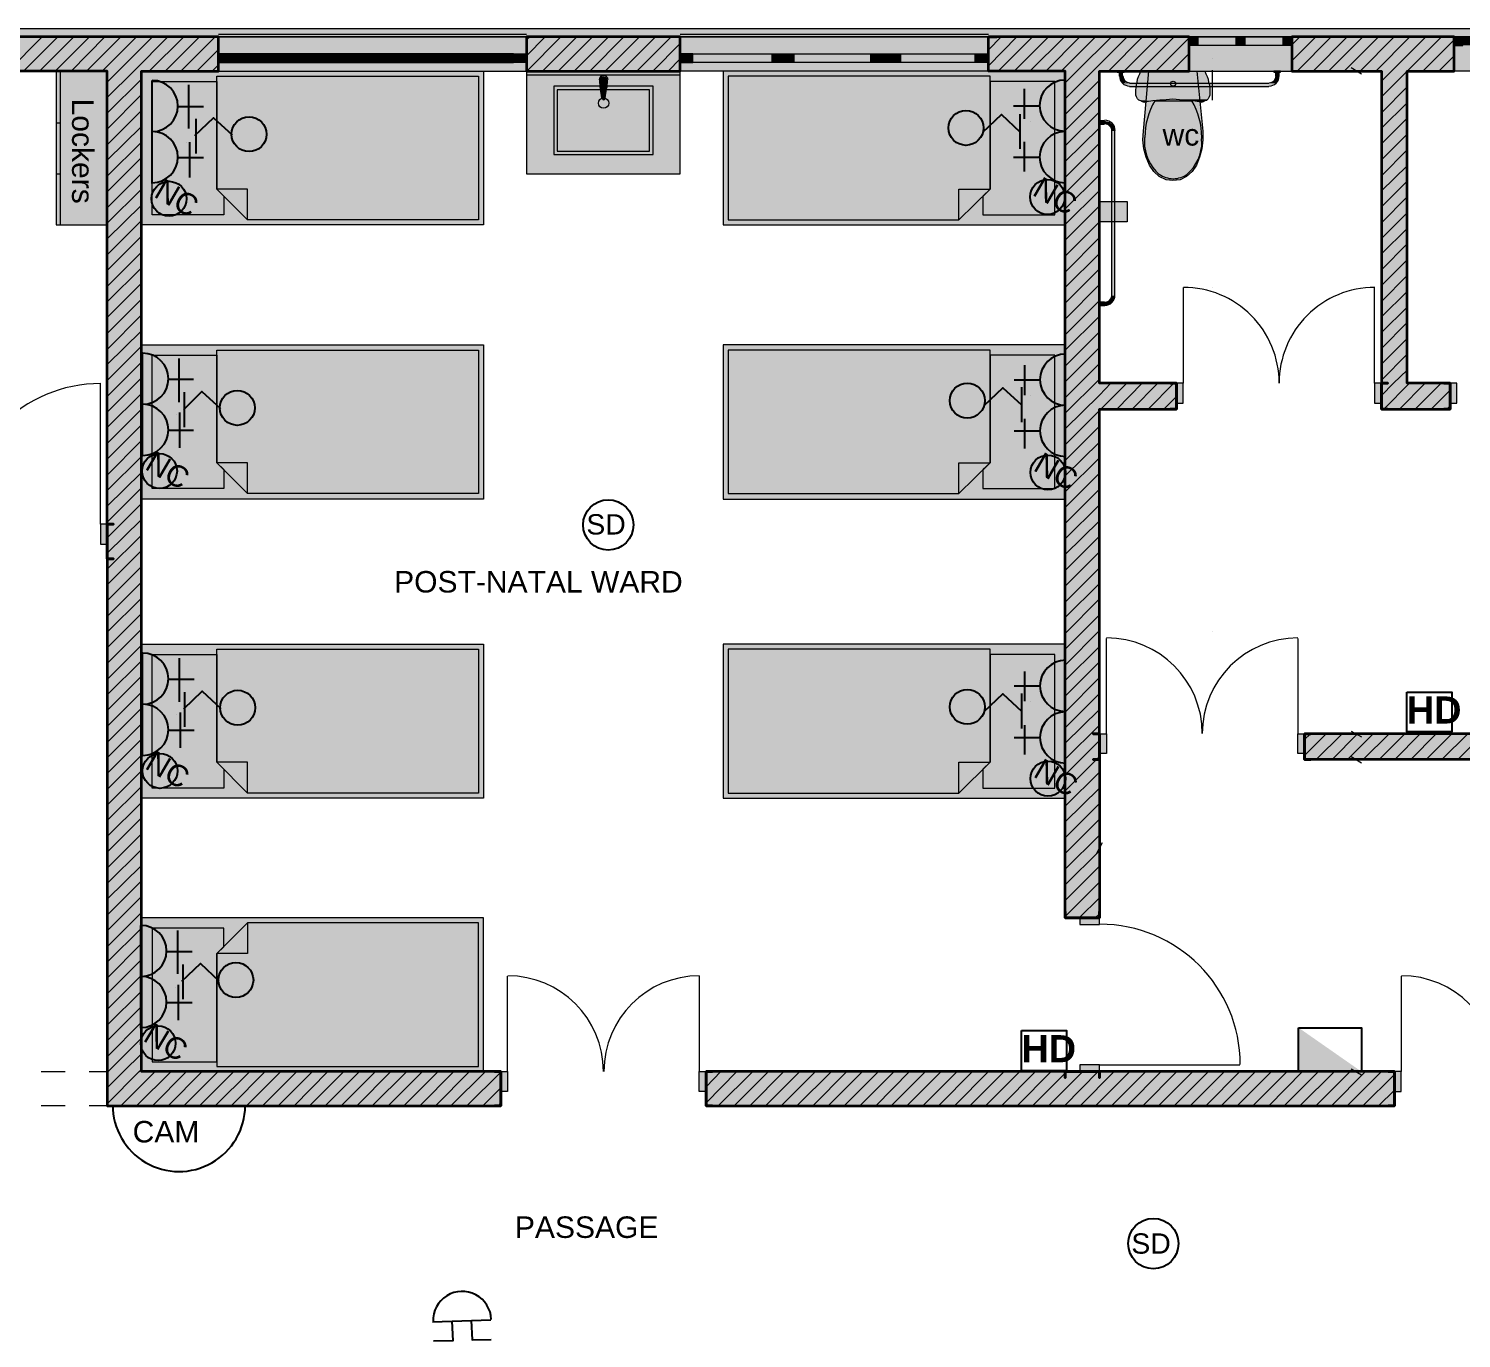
# Model space of a CAD drawing. Header units: inches. Extents: x 1845 to 54835, y 15201 to 50607.
# Drawn here: x 21049 to 37811, y 34294 to 49617 of the extents above; entities that cross this region are included whole.
import ezdxf

# ---------------------------------------------------------------- set-up
doc = ezdxf.new("R2010")
doc.units = ezdxf.units.IN
doc.header["$MEASUREMENT"] = 0
doc.layers.add('PDF_Geometry', color=7, linetype='Continuous', true_color=0xfd8379)
doc.layers.add('PDF_Solid Fills', color=7, linetype='Continuous', true_color=0xffffff)
doc.layers.add('PDF_Text', color=7, linetype='Continuous')
doc.styles.add('PDF Arial-BoldMT', font='arial.ttf')
doc.styles.add('PDF ArialMT', font='arial.ttf')
doc.styles.add('PDF ArialNarrow Bold', font='arialbd.ttf')

msp = doc.modelspace()

# ---------------------------------------------------------------- linework, layer by layer
at = {"layer": 'PDF_Geometry', "color": 251, "lineweight": 18, "true_color": 0x696969}
msp.add_lwpolyline([(3263, 49617), (3163, 49617), (3163, 36912), (3263, 36912), (3263, 49522), (48681, 49522), (48681, 49617)], close=True, dxfattribs=at)
at = {"layer": 'PDF_Geometry', "color": 123, "lineweight": 18, "true_color": 0x70cdbd}
msp.add_lwpolyline([(3263, 49522), (3263, 21805), (15058, 21805), (15058, 15804), (23863, 15804), (23863, 21805), (53787, 21805), (53787, 49522)], close=True, dxfattribs=at)
at = {"layer": 'PDF_Geometry', "color": 7, "lineweight": 35}
for points in [[(22043, 43818), (21969, 43818), (22043, 43818), (21969, 43818), (21969, 49120), (20318, 49120), (20318, 49220), (20318, 49321), (20318, 49522), (20418, 49522)], [(23271, 49522), (20318, 49522)], [(26572, 37415), (26498, 37415), (26572, 37415), (26572, 37182), (26572, 37415), (22371, 37415), (22371, 49120), (23271, 49120), (23271, 49220), (23271, 49321), (23271, 49522), (23170, 49522)], [(26975, 49522), (26874, 49522), (26874, 49321), (26874, 49220), (26874, 49120), (28673, 49120), (28673, 49220), (28673, 49321), (28673, 49522), (28573, 49522)], [(28673, 49522), (26874, 49522)], [(34478, 45469), (34404, 45469), (34478, 45469), (34478, 45236), (34478, 45469), (33578, 45469), (33578, 49120), (34626, 49120), (34626, 49421), (34626, 49522), (32277, 49522)], [(33504, 41066), (33578, 41066), (33504, 41066), (33578, 41066), (33578, 39214), (33346, 39214), (33176, 39214), (33176, 49120), (32277, 49120), (32277, 49220), (32277, 49321), (32277, 49522), (32377, 49522)], [(37679, 45469), (37605, 45469), (37679, 45469), (37679, 45236), (37679, 45469), (37177, 45469), (37177, 49120), (37727, 49120), (37727, 49421), (37727, 49522), (35827, 49522), (35827, 49421), (35827, 49120), (36875, 49120), (36875, 45469), (36949, 45469), (36875, 45469), (36949, 45469)], [(34404, 45469), (34478, 45469), (34478, 45236), (34478, 45167), (34478, 45236), (34478, 45167)], [(36875, 45167), (36875, 45236), (36875, 45167), (37679, 45167), (37679, 45236), (37679, 45469), (37605, 45469)], [(36875, 45469), (36875, 45236), (36875, 45469), (36875, 45236), (36875, 45167), (36949, 45167), (36875, 45167), (36949, 45167)], [(33504, 41368), (33578, 41368), (33504, 41368), (33578, 41368), (33578, 45167), (34478, 45167), (34404, 45167), (34478, 45167), (34404, 45167)], [(44754, 45167), (44680, 45167), (44754, 45167), (44680, 45167), (44680, 41368), (35976, 41368), (35976, 41135), (35976, 41368), (36050, 41368), (35976, 41368)], [(37679, 45167), (37605, 45167)], [(21969, 43818), (21969, 43585), (21969, 43818), (21969, 43585), (21969, 43415), (21969, 43585), (21969, 43415)], [(22043, 43415), (21969, 43415), (22043, 43415), (21969, 43415), (21969, 37415), (21969, 37013), (26572, 37013)], [(33578, 41368), (33578, 41135), (33578, 41368), (33578, 41135), (33578, 41066), (33578, 41135), (33578, 41066)], [(39431, 37415), (39500, 37415), (39431, 37415), (39431, 37182), (39431, 37415), (39479, 37415), (39479, 41066), (35976, 41066), (35976, 41135), (35976, 41368), (36050, 41368)], [(35976, 41066), (36050, 41066)], [(33578, 39214), (33578, 39288), (33578, 39214), (33346, 39214), (33176, 39214), (33176, 39288), (33176, 39214), (33176, 39288)], [(33176, 39214), (33346, 39214), (33578, 39214), (33578, 39288)], [(26498, 37415), (26572, 37415), (26572, 37182), (26572, 37013), (26572, 37182), (26572, 37013), (26498, 37013), (26572, 37013), (26498, 37013)], [(28975, 37415), (29049, 37415), (28975, 37415), (28975, 37182), (28975, 37013), (29049, 37013), (28975, 37013), (29049, 37013)], [(33176, 37415), (28975, 37415), (28975, 37182), (28975, 37013), (28975, 37182), (28975, 37415), (29049, 37415)], [(28975, 37013), (37029, 37013), (37029, 37182), (37029, 37415), (33578, 37415)], [(33578, 37341), (33578, 37415), (33578, 37341), (33578, 37415), (33346, 37415), (33176, 37415), (33346, 37415), (33578, 37415), (33346, 37415), (33176, 37415), (33176, 37341), (33176, 37415), (33176, 37341)], [(37029, 37415), (36954, 37415), (37029, 37415), (37029, 37182), (37029, 37013), (36954, 37013), (37029, 37013), (36954, 37013)], [(37029, 37013), (37029, 37182), (37029, 37415), (36954, 37415)]]:
    msp.add_lwpolyline(points, dxfattribs=at)
at = {"layer": 'PDF_Geometry', "lineweight": 9}
for points in [[(20810, 49120), (21207, 49522)], [(20990, 49120), (21392, 49522)], [(21175, 49120), (21577, 49522)], [(21360, 49120), (21762, 49522)], [(21545, 49120), (21942, 49522)], [(21725, 49120), (22128, 49522)], [(21911, 49120), (22313, 49522)], [(21969, 48813), (22281, 49120), (22678, 49522)], [(21969, 48993), (22096, 49120), (22498, 49522)], [(22461, 49120), (22863, 49522)], [(22646, 49120), (23048, 49522)], [(22831, 49120), (23233, 49522)], [(26874, 49300), (27091, 49522)], [(26874, 49485), (26911, 49522)], [(26879, 49120), (27276, 49522)], [(27059, 49120), (27461, 49522)], [(27244, 49120), (27647, 49522)], [(27430, 49120), (27832, 49522)], [(27615, 49120), (28012, 49522)], [(27795, 49120), (28197, 49522)], [(27980, 49120), (28382, 49522)], [(28165, 49120), (28567, 49522)], [(32277, 49183), (32610, 49522)], [(32277, 49368), (32425, 49522)], [(32393, 49120), (32795, 49522)], [(32578, 49120), (32981, 49522)], [(32764, 49120), (33166, 49522)], [(32949, 49120), (33346, 49522)], [(33129, 49120), (33531, 49522)], [(33176, 48797), (33499, 49120), (33901, 49522)], [(33176, 48982), (33314, 49120), (33716, 49522)], [(33684, 49120), (34081, 49522)], [(33864, 49120), (34266, 49522)], [(34049, 49120), (34452, 49522)], [(34235, 49120), (34626, 49511)], [(35827, 49241), (36108, 49522)], [(35827, 49427), (35923, 49522)], [(35891, 49120), (36288, 49522)], [(36076, 49120), (36473, 49522)], [(36256, 49120), (36658, 49522)], [(36441, 49120), (36843, 49522)], [(36626, 49120), (37023, 49522)], [(36812, 49120), (37208, 49522)], [(36875, 48818), (37177, 49120), (37579, 49522)], [(36875, 49003), (36992, 49120), (37394, 49522)], [(37362, 49120), (37727, 49485)], [(23017, 49120), (23271, 49374)], [(28350, 49120), (28673, 49443)], [(34420, 49120), (34626, 49326)], [(37547, 49120), (37727, 49300)], [(23196, 49120), (23271, 49194)], [(28530, 49120), (28673, 49263)], [(34600, 49120), (34626, 49141)], [(21969, 48628), (22371, 49025)], [(33176, 48612), (33578, 49014)], [(21969, 48442), (22371, 48845)], [(33176, 48427), (33578, 48829)], [(36875, 48633), (37177, 48935)], [(21969, 48257), (22371, 48659)], [(33176, 48247), (33578, 48644)], [(36875, 48453), (37177, 48749)], [(21969, 48077), (22371, 48474)], [(33176, 48061), (33578, 48458)], [(36875, 48268), (37177, 48569)], [(21969, 47892), (22371, 48289)], [(33176, 47876), (33578, 48278)], [(36875, 48083), (37177, 48384)], [(21969, 47707), (22371, 48109)], [(36875, 47897), (37177, 48199)], [(33176, 47691), (33578, 48093)], [(36875, 47718), (37177, 48014)], [(21969, 47522), (22371, 47924)], [(33176, 47511), (33578, 47908)], [(36875, 47532), (37177, 47834)], [(21969, 47342), (22371, 47739)], [(33176, 47326), (33578, 47723)], [(36875, 47347), (37177, 47649)], [(21969, 47157), (22371, 47553)], [(33176, 47141), (33578, 47543)], [(36875, 47162), (37177, 47464)], [(21969, 46971), (22371, 47374)], [(33176, 46956), (33578, 47358)], [(36875, 46982), (37177, 47278)], [(21969, 46786), (22371, 47188)], [(33176, 46770), (33578, 47172)], [(21969, 46601), (22371, 47003)], [(33176, 46590), (33578, 46987)], [(36875, 46797), (37177, 47098)], [(21969, 46421), (22371, 46818)], [(33176, 46405), (33578, 46807)], [(36875, 46612), (37177, 46913)], [(21969, 46236), (22371, 46638)], [(33176, 46220), (33578, 46622)], [(36875, 46426), (37177, 46728)], [(21969, 46051), (22371, 46453)], [(33176, 46035), (33578, 46437)], [(36875, 46246), (37177, 46543)], [(21969, 45865), (22371, 46268)], [(36875, 46061), (37177, 46358)], [(33176, 45855), (33578, 46252)], [(36875, 45876), (37177, 46178)], [(21969, 45686), (22371, 46082)], [(33176, 45670), (33578, 46072)], [(36875, 45691), (37177, 45992)], [(21969, 45500), (22371, 45903)], [(33176, 45484), (33578, 45887)], [(36875, 45506), (37177, 45807)], [(21969, 45315), (22371, 45717)], [(33176, 45299), (33578, 45701)], [(36875, 45326), (37018, 45469), (37177, 45622)], [(21969, 45130), (22371, 45532)], [(33176, 45119), (33578, 45516)], [(33176, 44934), (33578, 45331), (33711, 45469)], [(33594, 45167), (33896, 45469)], [(33780, 45167), (34076, 45469)], [(33959, 45167), (34261, 45469)], [(34145, 45167), (34446, 45469)], [(36902, 45167), (37203, 45469)], [(37087, 45167), (37388, 45469)], [(37272, 45167), (37574, 45469)], [(21969, 44950), (22371, 45347)], [(34330, 45167), (34478, 45315)], [(37457, 45167), (37679, 45389)], [(21969, 44765), (22371, 45167)], [(33176, 44749), (33578, 45151)], [(37642, 45167), (37679, 45204)], [(21969, 44580), (22371, 44982)], [(33176, 44564), (33578, 44966)], [(21969, 44394), (22371, 44797)], [(33176, 44384), (33578, 44781)], [(21969, 44215), (22371, 44611)], [(33176, 44199), (33578, 44595)], [(21969, 44029), (22371, 44426)], [(33176, 44013), (33578, 44416)], [(21969, 43844), (22371, 44246)], [(33176, 43828), (33578, 44230)], [(21969, 43659), (22371, 44061)], [(33176, 43648), (33578, 44045)], [(21969, 43479), (22371, 43876)], [(33176, 43463), (33578, 43860)], [(21969, 43294), (22371, 43691)], [(33176, 43278), (33578, 43680)], [(21969, 43109), (22371, 43511)], [(33176, 43093), (33578, 43495)], [(21969, 42923), (22371, 43326)], [(33176, 42907), (33578, 43310)], [(21969, 42738), (22371, 43140)], [(33176, 42728), (33578, 43124)], [(21969, 42558), (22371, 42955)], [(33176, 42542), (33578, 42945)], [(21969, 42373), (22371, 42775)], [(33176, 42357), (33578, 42759)], [(21969, 42188), (22371, 42590)], [(33176, 42172), (33578, 42574)], [(21969, 42003), (22371, 42405)], [(33176, 41992), (33578, 42389)], [(21969, 41823), (22371, 42220)], [(33176, 41807), (33578, 42209)], [(21969, 41638), (22371, 42040)], [(33176, 41622), (33578, 42024)], [(21969, 41452), (22371, 41854)], [(33176, 41436), (33578, 41839)], [(21969, 41267), (22371, 41669)], [(33176, 41257), (33578, 41653)], [(21969, 41087), (22371, 41484)], [(33176, 41071), (33578, 41468)], [(21969, 40902), (22371, 41304)], [(33176, 40886), (33578, 41288)], [(35976, 41114), (36230, 41368)], [(35976, 41299), (36044, 41368)], [(36113, 41066), (36415, 41368)], [(36298, 41066), (36595, 41368)], [(36478, 41066), (36780, 41368)], [(36663, 41066), (36965, 41368)], [(36849, 41066), (37150, 41368)], [(37034, 41066), (37330, 41368)], [(37219, 41066), (37515, 41368)], [(37399, 41066), (37701, 41368)], [(37584, 41066), (37886, 41368)], [(37769, 41066), (38071, 41368)], [(21969, 40717), (22371, 41119)], [(33176, 40701), (33578, 41103)], [(21969, 40532), (22371, 40934)], [(33176, 40521), (33578, 40918)], [(21969, 40352), (22371, 40749)], [(33176, 40336), (33578, 40733)], [(21969, 40166), (22371, 40563)], [(33176, 40151), (33578, 40553)], [(21969, 39981), (22371, 40383)], [(33176, 39965), (33578, 40368)], [(21969, 39796), (22371, 40198)], [(33176, 39785), (33578, 40182)], [(21969, 39616), (22371, 40013)], [(33176, 39600), (33578, 39997)], [(21969, 39431), (22371, 39828)], [(33176, 39415), (33578, 39817)], [(21969, 39246), (22371, 39648)], [(33176, 39230), (33578, 39632)], [(21969, 39061), (22371, 39463)], [(33340, 39214), (33578, 39447)], [(21969, 38875), (22371, 39277)], [(33526, 39214), (33578, 39262)], [(21969, 38695), (22371, 39092)], [(21969, 38510), (22371, 38912)], [(21969, 38325), (22371, 38727)], [(21969, 38140), (22371, 38542)], [(21969, 37960), (22371, 38357)], [(21969, 37775), (22371, 38177)], [(21969, 37589), (22371, 37992)], [(21969, 37404), (21979, 37415), (22371, 37806)], [(21969, 37224), (22159, 37415), (22371, 37621)], [(21969, 37039), (22344, 37415), (22371, 37441)], [(22128, 37013), (22530, 37415)], [(22313, 37013), (22715, 37415)], [(22498, 37013), (22895, 37415)], [(22683, 37013), (23080, 37415)], [(22863, 37013), (23265, 37415)], [(23048, 37013), (23450, 37415)], [(23233, 37013), (23636, 37415)], [(23419, 37013), (23816, 37415)], [(23599, 37013), (24001, 37415)], [(23784, 37013), (24186, 37415)], [(23969, 37013), (24371, 37415)], [(24154, 37013), (24551, 37415)], [(24334, 37013), (24736, 37415)], [(24519, 37013), (24921, 37415)], [(24705, 37013), (25107, 37415)], [(24890, 37013), (25287, 37415)], [(25070, 37013), (25472, 37415)], [(25255, 37013), (25657, 37415)], [(25440, 37013), (25842, 37415)], [(25625, 37013), (26022, 37415)], [(25810, 37013), (26207, 37415)], [(25990, 37013), (26393, 37415)], [(26176, 37013), (26572, 37410)], [(28975, 37050), (29335, 37415)], [(28975, 37235), (29149, 37415)], [(29118, 37013), (29520, 37415)], [(29303, 37013), (29705, 37415)], [(29488, 37013), (29885, 37415)], [(29668, 37013), (30070, 37415)], [(29853, 37013), (30255, 37415)], [(30038, 37013), (30441, 37415)], [(30224, 37013), (30620, 37415)], [(30404, 37013), (30806, 37415)], [(30589, 37013), (30991, 37415)], [(30774, 37013), (31176, 37415)], [(30959, 37013), (31356, 37415)], [(31139, 37013), (31541, 37415)], [(31324, 37013), (31726, 37415)], [(31509, 37013), (31912, 37415)], [(31695, 37013), (32092, 37415)], [(31880, 37013), (32277, 37415)], [(32060, 37013), (32462, 37415)], [(32245, 37013), (32647, 37415)], [(32430, 37013), (32827, 37415)], [(32615, 37013), (33012, 37415)], [(32795, 37013), (33197, 37415)], [(32981, 37013), (33383, 37415)], [(33166, 37013), (33563, 37415)], [(33351, 37013), (33748, 37415)], [(33531, 37013), (33933, 37415)], [(33716, 37013), (34118, 37415)], [(33901, 37013), (34298, 37415)], [(34086, 37013), (34483, 37415)], [(34266, 37013), (34669, 37415)], [(34452, 37013), (34854, 37415)], [(34637, 37013), (35039, 37415)], [(34822, 37013), (35219, 37415)], [(35002, 37013), (35404, 37415)], [(35187, 37013), (35589, 37415)], [(35372, 37013), (35774, 37415)], [(35558, 37013), (35954, 37415)], [(35737, 37013), (36140, 37415)], [(35923, 37013), (36325, 37415)], [(36108, 37013), (36510, 37415)], [(36293, 37013), (36690, 37415)], [(36473, 37013), (36875, 37415)], [(36658, 37013), (37029, 37383)], [(26361, 37013), (26572, 37224)], [(26546, 37013), (26572, 37044)], [(36843, 37013), (37029, 37198)], [(37029, 37013), (37029, 37013)]]:
    msp.add_lwpolyline(points, dxfattribs=at)
at = {"layer": 'PDF_Geometry', "color": 7, "lineweight": 13}
for points in [[(23271, 49522), (23170, 49522)], [(26874, 49522), (26975, 49522)], [(28673, 49522), (28573, 49522)], [(32277, 49522), (32377, 49522)], [(34727, 49522), (35177, 49522)], [(35277, 49522), (35727, 49522)], [(24297, 49321), (23424, 49321)], [(25546, 49321), (24646, 49321)], [(26721, 49321), (25800, 49321)], [(28821, 49321), (29747, 49321)], [(30001, 49321), (30901, 49321)], [(31250, 49321), (32123, 49321)], [(35177, 49421), (34727, 49421)], [(35727, 49421), (35277, 49421)], [(23424, 49220), (24297, 49220)], [(24646, 49220), (25546, 49220)], [(25800, 49220), (26721, 49220)], [(29747, 49220), (28821, 49220)], [(30901, 49220), (30001, 49220)], [(32123, 49220), (31250, 49220)], [(34896, 49273), (34896, 49273)], [(34896, 49130), (34896, 48781)], [(36674, 49120), (36489, 49120)], [(36642, 49083), (36521, 49157)], [(34896, 46590), (34896, 46590)], [(34896, 42569), (34896, 42569)], [(34896, 41897), (34896, 41897)], [(36674, 41368), (36489, 41368)], [(36521, 41399), (36642, 41331)], [(36674, 41066), (36489, 41066)], [(36521, 41103), (36642, 41029)], [(33610, 40092), (33541, 39965)], [(33578, 39934), (33578, 40124)], [(21969, 39256), (21969, 39442)], [(21196, 37415), (21477, 37415)], [(21757, 37415), (21969, 37415), (21969, 37013), (21757, 37013)], [(36674, 37415), (36489, 37415)], [(36521, 37447), (36642, 37378)], [(34896, 37203), (34896, 37203)], [(21477, 37013), (21196, 37013)]]:
    msp.add_lwpolyline(points, dxfattribs=at)
at = {"layer": 'PDF_Geometry', "color": 251, "lineweight": 18, "true_color": 0x696969}
for points in [[(26874, 49548), (23271, 49548)], [(23271, 49522), (26874, 49522)], [(32277, 49548), (28673, 49548)], [(28673, 49522), (32277, 49522)]]:
    msp.add_lwpolyline(points, dxfattribs=at)
at = {"layer": 'PDF_Geometry', "color": 7, "lineweight": 13}
for points in [[(23271, 49120), (26874, 49120), (26874, 49220), (26874, 49321), (26874, 49220), (26721, 49220), (26721, 49321), (26874, 49321), (26874, 49522), (23271, 49522), (23271, 49321), (23271, 49220)], [(32277, 49120), (28673, 49120), (28673, 49220), (28673, 49321), (28673, 49220), (28821, 49220), (28821, 49321), (28673, 49321), (28673, 49522), (32277, 49522), (32277, 49321), (32277, 49220)], [(34626, 49120), (35827, 49120), (35827, 49421), (35827, 49522), (35827, 49421), (35727, 49421), (35727, 49522), (35827, 49522), (34626, 49522), (34727, 49522), (34727, 49421), (34626, 49421), (34626, 49522), (34626, 49421)], [(35224, 49421), (35177, 49421), (35177, 49522), (35224, 49522), (35277, 49522), (35277, 49421)], [(38928, 49120), (37727, 49120), (37727, 49421), (37727, 49522), (37727, 49421), (37828, 49421), (37828, 49522), (37727, 49522), (38928, 49522), (38828, 49522), (38828, 49421), (38928, 49421), (38928, 49522), (38928, 49421)], [(23271, 49220), (23424, 49220), (23424, 49321), (23271, 49321)], [(24472, 49220), (24646, 49220), (24646, 49321), (24472, 49321), (24297, 49321), (24297, 49220)], [(25673, 49220), (25800, 49220), (25800, 49321), (25673, 49321), (25546, 49321), (25546, 49220)], [(29874, 49220), (29747, 49220), (29747, 49321), (29874, 49321), (30001, 49321), (30001, 49220)], [(31076, 49220), (30901, 49220), (30901, 49321), (31076, 49321), (31250, 49321), (31250, 49220)], [(32277, 49220), (32123, 49220), (32123, 49321), (32277, 49321)]]:
    msp.add_lwpolyline(points, close=True, dxfattribs=at)
at = {"layer": 'PDF_Geometry', "color": 7, "lineweight": 0, "true_color": 0xffffff}
for points in [[(37727, 49472, 101, 101, 0), (37828, 49472, 101, 101, 0), (38277, 49472, 101, 101, 0), (38330, 49472, 101, 101, 0), (38378, 49472, 101, 101, 0), (38828, 49472, 0, 0, 0)], [(23271, 49271, 101, 101, 0), (23424, 49271, 101, 101, 0), (24297, 49271, 101, 101, 0), (24472, 49271, 101, 101, 0), (24646, 49271, 101, 101, 0), (25546, 49271, 101, 101, 0), (25673, 49271, 101, 101, 0), (25800, 49271, 101, 101, 0), (26721, 49271, 0, 0, 0)]]:
    msp.add_lwpolyline(points, format="xyseb", dxfattribs=at)
at = {"layer": 'PDF_Geometry', "color": 39, "lineweight": 13, "true_color": 0x563838}
for points in [[(21371, 47321), (21969, 47321), (21969, 49120), (21371, 49120)], [(26371, 49120), (26371, 47321), (22371, 47321), (22371, 49120)], [(26874, 49120), (26874, 47919), (28673, 47919), (28673, 49120)], [(29176, 47321), (33176, 47321), (33176, 49120), (29176, 49120)], [(34811, 49120), (34822, 49088), (34838, 49056), (34848, 49025), (34854, 48993), (34864, 48961), (34870, 48929), (34870, 48898), (34870, 48860), (34870, 48839), (34859, 48818), (34848, 48797), (34833, 48781), (34811, 48771), (34790, 48760), (34769, 48755), (34748, 48760), (34669, 48771), (34589, 48781), (34515, 48786), (34436, 48792), (34356, 48786), (34282, 48781), (34203, 48771), (34129, 48760), (34102, 48755), (34081, 48760), (34060, 48771), (34039, 48781), (34023, 48797), (34012, 48818), (34002, 48839), (34002, 48860), (34002, 48898), (34007, 48929), (34012, 48961), (34018, 48993), (34023, 49025), (34034, 49056), (34049, 49088), (34060, 49120)], [(34774, 48210), (34748, 48114), (34711, 48019), (34663, 47945), (34594, 47887), (34520, 47850), (34436, 47839), (34356, 47850), (34277, 47887), (34213, 47945), (34161, 48019), (34124, 48114), (34097, 48210), (34086, 48315), (34092, 48416), (34155, 49120), (34716, 49120), (34785, 48416), (34785, 48315)], [(23249, 48998), (23249, 47739), (23334, 47659), (23334, 47437), (22493, 47437), (22493, 48998)], [(26313, 49062), (26313, 47379), (23609, 47379), (23249, 47739), (23249, 49062)], [(27192, 48146), (28356, 48146), (28356, 48945), (27192, 48945)], [(29234, 47379), (31933, 47379), (32298, 47739), (32298, 49062), (29234, 49062)], [(32298, 47739), (32213, 47659), (32213, 47437), (33055, 47437), (33055, 48998), (32298, 48998)], [(27234, 48183), (28313, 48183), (28313, 48903), (27234, 48903)], [(33901, 47358), (33578, 47358), (33578, 47596), (33901, 47596)], [(26371, 45918), (26371, 44114), (22371, 44114), (22371, 45918)], [(23249, 45797), (23249, 44537), (23334, 44458), (23334, 44236), (22493, 44236), (22493, 45797)], [(26313, 45855), (26313, 44177), (23609, 44177), (23249, 44537), (23249, 45855)], [(29176, 44114), (33176, 44114), (33176, 45918), (29176, 45918)], [(29234, 44177), (31933, 44177), (32298, 44537), (32298, 45855), (29234, 45855)], [(32298, 44537), (32213, 44458), (32213, 44236), (33055, 44236), (33055, 45797), (32298, 45797)], [(26371, 42415), (26371, 40616), (22371, 40616), (22371, 42415)], [(29176, 40616), (33176, 40616), (33176, 42415), (29176, 42415)], [(23249, 42294), (23249, 41034), (23334, 40955), (23334, 40733), (22493, 40733), (22493, 42294)], [(26313, 42357), (26313, 40674), (23609, 40674), (23249, 41034), (23249, 42357)], [(29234, 40674), (31933, 40674), (32298, 41034), (32298, 42357), (29234, 42357)], [(32298, 41034), (32213, 40955), (32213, 40733), (33055, 40733), (33055, 42294), (32298, 42294)], [(26371, 39214), (22371, 39214), (22371, 37415), (26371, 37415)], [(23249, 38796), (23334, 38875), (23334, 39092), (22493, 39092), (22493, 37531), (23249, 37531)], [(26313, 39156), (23609, 39156), (23249, 38796), (23249, 37473), (26313, 37473)]]:
    msp.add_lwpolyline(points, close=True, dxfattribs=at)
for points in [[(21371, 49120), (21418, 49120), (21418, 47321)], [(33848, 49062), (33848, 49109), (33864, 49109), (33864, 49120), (33785, 49120), (33785, 49109), (33806, 49109), (33806, 49062)], [(35679, 49062), (35679, 49109), (35695, 49109), (35695, 49120), (35616, 49120), (35616, 49109), (35637, 49109), (35637, 49062)], [(26874, 49077), (28673, 49077)], [(27726, 49014), (27731, 48929)], [(27747, 48935), (27747, 48966), (27800, 48966), (27800, 48935)], [(27816, 48929), (27821, 49014)], [(33848, 49109), (33806, 49109)], [(35558, 48977), (33928, 48977)], [(35679, 49109), (35637, 49109)], [(27737, 48913), (27752, 48808)], [(27795, 48808), (27811, 48913)], [(33928, 48940), (35558, 48940)], [(34219, 48771), (34219, 48771)], [(34219, 48771), (34436, 48771), (34653, 48771)], [(21371, 48517), (21418, 48517)], [(33637, 48538), (33584, 48538), (33584, 48559), (33578, 48559), (33578, 48480), (33584, 48480), (33584, 48501), (33637, 48501)], [(33584, 48538), (33584, 48501)], [(33716, 48421), (33716, 46495)], [(33758, 46495), (33758, 48421)], [(34102, 48321), (34102, 48321)], [(34769, 48321), (34769, 48321)], [(21371, 47919), (21418, 47919)], [(34272, 47908), (34272, 47908)], [(34436, 47855), (34436, 47855)], [(34600, 47908), (34600, 47908)], [(23609, 47379), (23609, 47739), (23249, 47739)], [(31933, 47379), (31933, 47739), (32298, 47739)], [(33637, 46416), (33584, 46416), (33584, 46437), (33578, 46437), (33578, 46358), (33584, 46358), (33584, 46379), (33637, 46379)], [(33584, 46416), (33584, 46379)], [(23609, 44177), (23609, 44537), (23249, 44537)], [(31933, 44177), (31933, 44537), (32298, 44537)], [(23609, 40674), (23609, 41034), (23249, 41034)], [(31933, 40674), (31933, 41034), (32298, 41034)], [(23609, 39156), (23609, 38796), (23249, 38796)]]:
    msp.add_lwpolyline(points, dxfattribs=at)
at = {"layer": 'PDF_Geometry', "color": 1, "lineweight": 25}
for points in [[(22493, 47807), (22493, 49009)], [(22921, 48961), (22921, 48448)], [(33171, 49009), (33171, 47813)], [(32695, 48913), (32695, 48564)], [(22794, 48707), (23096, 48707)], [(32213, 48405), (32430, 48612), (32647, 48411)], [(32869, 48712), (32573, 48712)], [(32647, 48617), (32647, 48210)], [(22995, 48368), (23212, 48575), (23429, 48374)], [(23006, 48564), (23006, 48157)], [(32769, 48527), (32769, 48527)], [(22895, 48289), (22895, 48289)], [(22932, 48289), (22932, 47876)], [(32695, 48294), (32695, 47945)], [(22794, 48109), (23096, 48109)], [(32869, 48109), (32573, 48109)], [(22382, 44617), (22382, 45818)], [(22805, 45760), (22805, 45246)], [(33176, 45807), (33176, 44606)], [(32700, 45680), (32700, 45331)], [(22678, 45516), (22979, 45516)], [(32875, 45506), (32578, 45506)], [(22863, 45162), (23075, 45373), (23292, 45172)], [(22868, 45363), (22868, 44955)], [(32229, 45209), (32446, 45416), (32663, 45215)], [(32663, 45421), (32663, 45014)], [(32774, 45326), (32774, 45326)], [(22778, 45098), (22778, 45098)], [(22815, 45125), (22815, 44712)], [(32700, 45051), (32700, 44707)], [(22678, 44918), (22979, 44918)], [(32875, 44908), (32578, 44908)], [(22382, 41108), (22382, 42310)], [(22810, 42251), (22810, 41743)], [(32700, 42098), (32700, 41749)], [(33176, 42225), (33176, 41024)], [(22683, 42008), (22985, 42008)], [(32875, 41923), (32578, 41923)], [(22863, 41659), (23080, 41865), (23297, 41664)], [(22874, 41854), (22874, 41447)], [(32229, 41627), (32446, 41833), (32663, 41632)], [(32663, 41839), (32663, 41431)], [(32774, 41743), (32774, 41743)], [(22784, 41590), (22784, 41590)], [(22821, 41616), (22821, 41204)], [(22683, 41410), (22985, 41410)], [(32700, 41468), (32700, 41124)], [(32875, 41320), (32578, 41320)], [(22360, 37923), (22360, 39124)], [(22789, 39066), (22789, 38558)], [(22662, 38822), (22964, 38822)], [(22842, 38473), (23059, 38680), (23276, 38478)], [(22852, 38669), (22852, 38262)], [(22763, 38404), (22763, 38404)], [(22800, 38431), (22800, 38018)], [(22662, 38224), (22964, 38224)]]:
    msp.add_lwpolyline(points, dxfattribs=at)
for points in [[(22496, 47815, 1), (22496, 48413, 1), (22496, 49011)], [(22385, 44624, 1), (22385, 45222, 1), (22385, 45820)], [(33180, 45809, 1), (33180, 45211, 1), (33180, 44613)], [(22385, 41115, 1), (22385, 41713, 1), (22385, 42311)], [(22364, 37930, 1), (22364, 38528, 1), (22364, 39126)]]:
    msp.add_lwpolyline(points, format="xyb", dxfattribs=at)
at = {"layer": 'PDF_Geometry', "color": 39, "lineweight": 13, "true_color": 0x563838}
for points in [[(27747, 48937, 0.413626), (27776, 48908, 0.414999), (27805, 48937)], [(34105, 48326, 0.015652), (34102, 48297, 0.214333), (34276, 47911)]]:
    msp.add_lwpolyline(points, format="xyb", dxfattribs=at)
at = {"layer": 'PDF_Geometry', "color": 7, "lineweight": 0, "true_color": 0xffffff}
msp.add_lwpolyline([(34833, 48781), (34589, 48781), (34833, 48781)], dxfattribs=at)
at = {"layer": 'PDF_Geometry', "color": 30, "lineweight": 18, "true_color": 0xff6600}
for points in [[(34557, 46590), (34557, 45469)], [(36796, 45469), (36796, 46590)], [(21889, 43818), (21889, 45458)], [(33658, 41368), (33658, 42484)], [(35896, 42484), (35896, 41368)], [(26652, 37415), (26652, 38531)], [(28895, 38531), (28895, 37415)], [(37108, 38531), (37108, 37415)], [(33578, 37494), (35219, 37494)]]:
    msp.add_lwpolyline(points, dxfattribs=at)
for points in [[(36798, 46590, 0.414214), (35679, 45471, 0.414214), (34560, 46590)], [(35899, 42489, 0.414213), (34780, 41370, 0.414213), (33660, 42489)], [(39349, 38537, 0.414213), (38230, 37417, 0.414213), (37111, 38537)]]:
    msp.add_lwpolyline(points, format="xyb", dxfattribs=at)
at = {"layer": 'PDF_Geometry', "color": 30, "lineweight": 20, "true_color": 0xff6600}
for points in [[(34478, 45236), (34557, 45236), (34557, 45469), (34478, 45469)], [(36875, 45469), (36796, 45469), (36796, 45236), (36875, 45236)], [(37679, 45236), (37759, 45236), (37759, 45469), (37679, 45469)], [(21969, 43818), (21889, 43818), (21889, 43585), (21969, 43585)], [(33578, 41368), (33658, 41368), (33658, 41135), (33578, 41135)], [(35976, 41135), (35896, 41135), (35896, 41368), (35976, 41368)], [(33346, 39214), (33346, 39135), (33578, 39135), (33578, 39214)], [(26572, 37415), (26652, 37415), (26652, 37182), (26572, 37182)], [(28975, 37182), (28895, 37182), (28895, 37415), (28975, 37415)], [(33578, 37415), (33578, 37494), (33346, 37494), (33346, 37415)], [(37029, 37182), (37108, 37182), (37108, 37415), (37029, 37415)]]:
    msp.add_lwpolyline(points, close=True, dxfattribs=at)
at = {"layer": 'PDF_Geometry', "color": 7, "lineweight": 35}
for points in [[(37605, 45167), (37679, 45167), (37679, 45236), (37679, 45167)], [(36050, 41066), (35976, 41066), (35976, 41135), (35976, 41066)]]:
    msp.add_lwpolyline(points, close=True, dxfattribs=at)
at = {"layer": 'PDF_Geometry', "color": 1, "lineweight": 25}
for points in [[(37171, 41854), (37701, 41854), (37701, 41389), (37171, 41389)], [(32663, 37896), (33192, 37896), (33192, 37425), (32663, 37425)], [(35907, 37928), (36642, 37928), (36642, 37415), (35907, 37415)]]:
    msp.add_lwpolyline(points, close=True, dxfattribs=at)
at = {"layer": 'PDF_Geometry', "color": 6, "lineweight": 25}
msp.add_lwpolyline([(23583, 37013), (22048, 37013)], dxfattribs=at)
at = {"layer": 'PDF_Geometry', "color": 4, "lineweight": 25}
for points in [[(25773, 34489), (26117, 34499), (26456, 34510)], [(26001, 34494), (26012, 34266), (25784, 34261)], [(26228, 34504), (26239, 34277), (26461, 34282)]]:
    msp.add_lwpolyline(points, dxfattribs=at)
at = {"layer": 'PDF_Geometry', "color": 39, "lineweight": 13, "true_color": 0x563838}
for centre, radius in [((34438, 48974), 29.1), ((27776, 48747), 60.9)]:
    msp.add_circle(centre, radius, dxfattribs=at)
at = {"layer": 'PDF_Geometry', "color": 1, "lineweight": 25}
for centre in [(32015, 48456), (23628, 48382), (32031, 45265), (23490, 45180), (23495, 41672), (32031, 41682), (23474, 38486)]:
    msp.add_circle(centre, 204, dxfattribs=at)
at = {"layer": 'PDF_Geometry', "color": 4, "lineweight": 25}
for centre, radius in [((22692, 47627), 204), ((32969, 47648), 204), ((22581, 44441), 204), ((32974, 44425), 204), ((27830, 43811), 294), ((22586, 40933), 204), ((32974, 40843), 204), ((22565, 37747), 204), ((34207, 35403), 294)]:
    msp.add_circle(centre, radius, dxfattribs=at)
at = {"layer": 'PDF_Geometry', "color": 39, "lineweight": 13, "true_color": 0x563838}
for centre, radius, start, end in [((27776, 49017), 50.3, 90.0216, 179.9755), ((27777, 49019), 50.3, 359.9452, 90.0548), ((33930, 49064), 119, 180.0447, 269.9565), ((33932, 49066), 82, 180.0769, 269.9231), ((35560, 49064), 119, 270.0166, 359.9821), ((35562, 49066), 82, 270.0275, 359.9725), ((27777, 48939), 45, 185.7072, 212.6021), ((27777, 48939), 39.7, 212.6403, 270.1593), ((27777, 48812), 23.8, 187.2565, 269.8626), ((27776, 48937), 39.7, 269.8234, 327.2326), ((27776, 48810), 23.8, 269.9754, 352.9175), ((27777, 48939), 39.7, 327.2445, 354.9844), ((34957, 48345), 849, 149.661, 180), ((33925, 48345), 849, 359.9834, 30.328), ((33641, 48426), 119, 359.9835, 90.0165), ((33641, 48426), 82, 359.9836, 90.0164), ((34780, 48345), 678, 180.0035, 181.7041), ((34260, 48299), 516, 311.6382, 359.989), ((34223, 48299), 548, 0.0989, 3.0924), ((34101, 48347), 675, 358.5773, 0.2857), ((34440, 48140), 278, 233.7671, 269.6374), ((34440, 48140), 278, 270.3625, 306.2109), ((33639, 46498), 119, 270.0166, 359.9821), ((33641, 46500), 82, 270.0275, 359.9725)]:
    msp.add_arc(centre, radius, start, end, dxfattribs=at)
at = {"layer": 'PDF_Geometry', "color": 1, "lineweight": 25}
for centre in [(33175, 48717), (33175, 48114), (33180, 41928), (33180, 41324)]:
    msp.add_arc(centre, 299, 90, 270, dxfattribs=at)
at = {"layer": 'PDF_Geometry', "color": 30, "lineweight": 18, "true_color": 0xff6600}
for centre, radius, start, end in [((21893, 43822), 1643, 90, 180), ((33581, 37497), 1643, 0, 90), ((26654, 37417), 1119, 0, 90), ((28898, 37417), 1119, 90, 180)]:
    msp.add_arc(centre, radius, start, end, dxfattribs=at)
at = {"layer": 'PDF_Geometry', "color": 6, "lineweight": 25}
msp.add_arc((22808, 37021), 775, 179.7197, 359.72, dxfattribs=at)
at = {"layer": 'PDF_Geometry', "color": 4, "lineweight": 25}
msp.add_arc((26121, 34503), 341, 2.0405, 182.0405, dxfattribs=at)
at = {"layer": 'PDF_Solid Fills', "transparency": 33554559}
for points in [[(3263, 49522), (48681, 49522), (3263, 49617)], [(48681, 49522), (3263, 49617), (48681, 49617)], [(20318, 49522), (20318, 49120), (23271, 49522)], [(20318, 49120), (23271, 49522), (23271, 49120)], [(26874, 49548), (23271, 49548), (26874, 49522)], [(23271, 49548), (26874, 49522), (23271, 49522)], [(23271, 49522), (23271, 49120), (26874, 49522)], [(23271, 49120), (26874, 49522), (26874, 49120)], [(26874, 49522), (26874, 49120), (28673, 49522)], [(26874, 49120), (28673, 49522), (28673, 49120)], [(32277, 49548), (28673, 49548), (32277, 49522)], [(28673, 49548), (32277, 49522), (28673, 49522)], [(32277, 49522), (28673, 49522), (32277, 49120)], [(28673, 49522), (32277, 49120), (28673, 49120)], [(32277, 49522), (32277, 49120), (34626, 49522)], [(32277, 49120), (34626, 49522), (34626, 49120)], [(35827, 49522), (34626, 49522), (35827, 49120)], [(34626, 49522), (35827, 49120), (34626, 49120)], [(34626, 49522), (34727, 49522), (34626, 49421)], [(34727, 49522), (34626, 49421), (34727, 49421)], [(34727, 49522), (35177, 49522), (34727, 49421)], [(35177, 49522), (34727, 49421), (35177, 49421)], [(35224, 49421), (35177, 49421), (35224, 49522)], [(35177, 49421), (35224, 49522), (35177, 49522)], [(35224, 49522), (35277, 49522), (35224, 49421)], [(35277, 49522), (35224, 49421), (35277, 49421)], [(35277, 49522), (35727, 49522), (35277, 49421)], [(35727, 49522), (35277, 49421), (35727, 49421)], [(35827, 49421), (35727, 49421), (35827, 49522)], [(35727, 49421), (35827, 49522), (35727, 49522)], [(35827, 49522), (35827, 49120), (37727, 49522)], [(35827, 49120), (37727, 49522), (37727, 49120)], [(37727, 49522), (37727, 49120), (38928, 49522)], [(37727, 49120), (38928, 49522), (38928, 49120)], [(26874, 49321), (26874, 49220), (26721, 49321)], [(26874, 49220), (26721, 49321), (26721, 49220)], [(28673, 49321), (28821, 49321), (28673, 49220)], [(28821, 49321), (28673, 49220), (28821, 49220)], [(28821, 49321), (29747, 49321), (28821, 49220)], [(29747, 49321), (28821, 49220), (29747, 49220)], [(29874, 49220), (29747, 49220), (29874, 49321)], [(29747, 49220), (29874, 49321), (29747, 49321)], [(29874, 49321), (30001, 49321), (29874, 49220)], [(30001, 49321), (29874, 49220), (30001, 49220)], [(30001, 49321), (30901, 49321), (30001, 49220)], [(30901, 49321), (30001, 49220), (30901, 49220)], [(31076, 49220), (30901, 49220), (31076, 49321)], [(30901, 49220), (31076, 49321), (30901, 49321)], [(31076, 49321), (31250, 49321), (31076, 49220)], [(31250, 49321), (31076, 49220), (31250, 49220)], [(31250, 49321), (32123, 49321), (31250, 49220)], [(32123, 49321), (31250, 49220), (32123, 49220)], [(32277, 49220), (32123, 49220), (32277, 49321)], [(32123, 49220), (32277, 49321), (32123, 49321)], [(21371, 49120), (21969, 49120), (21371, 47321)], [(21969, 49120), (21371, 47321), (21969, 47321)], [(21969, 49120), (21969, 37415), (22371, 49120)], [(21969, 37415), (22371, 49120), (22371, 37415)], [(26371, 49120), (22371, 49120), (26371, 47321)], [(22371, 49120), (26371, 47321), (22371, 47321)], [(26874, 47919), (26874, 49120), (28673, 47919)], [(26874, 49120), (28673, 47919), (28673, 49120)], [(29176, 49120), (33176, 49120), (29176, 47321)], [(33176, 49120), (29176, 47321), (33176, 47321)], [(33176, 49120), (33176, 39214), (33578, 49120)], [(33176, 39214), (33578, 49120), (33578, 39214)], [(33864, 49120), (33785, 49120), (33864, 49109)], [(33785, 49120), (33864, 49109), (33785, 49109)], [(34060, 49120), (34822, 49088), (34049, 49088)], [(34811, 49120), (34060, 49120), (34822, 49088)], [(34155, 49120), (34785, 48416), (34092, 48416)], [(34716, 49120), (34155, 49120), (34785, 48416)], [(35695, 49120), (35616, 49120), (35695, 49109)], [(35616, 49120), (35695, 49109), (35616, 49109)], [(36875, 49120), (36875, 45469), (37177, 49120)], [(36875, 45469), (37177, 49120), (37177, 45469)], [(23249, 48998), (22493, 48998), (23249, 47739)], [(22493, 48998), (23249, 47739), (22493, 47739)], [(26313, 49062), (23249, 49062), (26313, 47739)], [(23249, 49062), (26313, 47739), (23249, 47739)], [(27737, 49051), (27821, 49014), (27726, 49014)], [(27821, 49014), (27726, 49014), (27816, 48929)], [(27726, 49014), (27816, 48929), (27731, 48929)], [(27774, 49062), (27811, 49051), (27737, 49051)], [(27811, 49051), (27737, 49051), (27821, 49014)], [(32298, 49062), (29234, 49062), (32298, 47739)], [(29234, 49062), (32298, 47739), (29234, 47739)], [(33055, 48998), (32298, 48998), (33055, 47739)], [(32298, 48998), (33055, 47739), (32298, 47739)], [(33848, 49109), (33806, 49109), (33848, 49062)], [(33806, 49109), (33848, 49062), (33806, 49062)], [(33848, 49062), (33806, 49062), (33859, 49019)], [(33806, 49062), (33859, 49019), (33817, 49019)], [(33859, 49019), (33817, 49019), (33875, 48998)], [(33817, 49019), (33875, 48998), (33822, 48998)], [(33875, 48998), (33822, 48998), (33885, 48987)], [(33822, 48998), (33885, 48987), (33832, 48987)], [(33885, 48987), (33832, 48987), (33928, 48977)], [(33832, 48987), (33928, 48977), (33843, 48977)], [(35642, 48977), (33843, 48977), (35616, 48956)], [(33843, 48977), (35616, 48956), (33864, 48956)], [(35616, 48956), (33864, 48956), (35558, 48940)], [(33864, 48956), (35558, 48940), (33928, 48940)], [(34012, 48961), (34870, 48929), (34007, 48929)], [(34018, 48993), (34864, 48961), (34012, 48961)], [(34864, 48961), (34012, 48961), (34870, 48929)], [(34023, 49025), (34854, 48993), (34018, 48993)], [(34854, 48993), (34018, 48993), (34864, 48961)], [(34034, 49056), (34848, 49025), (34023, 49025)], [(34848, 49025), (34023, 49025), (34854, 48993)], [(34049, 49088), (34838, 49056), (34034, 49056)], [(34838, 49056), (34034, 49056), (34848, 49025)], [(34822, 49088), (34049, 49088), (34838, 49056)], [(35595, 48987), (35642, 48977), (35558, 48977)], [(35605, 48998), (35653, 48987), (35595, 48987)], [(35653, 48987), (35595, 48987), (35642, 48977)], [(35626, 49019), (35663, 48998), (35605, 48998)], [(35663, 48998), (35605, 48998), (35653, 48987)], [(35637, 49062), (35669, 49019), (35626, 49019)], [(35669, 49019), (35626, 49019), (35663, 48998)], [(35679, 49109), (35637, 49109), (35679, 49062)], [(35637, 49109), (35679, 49062), (35637, 49062)], [(35679, 49062), (35637, 49062), (35669, 49019)], [(27816, 48929), (27731, 48929), (27811, 48913)], [(27731, 48929), (27811, 48913), (27737, 48913)], [(27811, 48913), (27737, 48913), (27795, 48808)], [(27737, 48913), (27795, 48808), (27752, 48808)], [(27752, 48808), (27758, 48792), (27790, 48792)], [(27752, 48808), (27795, 48808), (27790, 48792)], [(27758, 48792), (27790, 48792), (27774, 48786)], [(34007, 48929), (34870, 48898), (34002, 48898)], [(34870, 48898), (34002, 48898), (34870, 48860)], [(34002, 48898), (34870, 48860), (34002, 48860)], [(34870, 48860), (34002, 48860), (34870, 48839)], [(34002, 48860), (34870, 48839), (34002, 48839)], [(34870, 48839), (34002, 48839), (34859, 48818)], [(34002, 48839), (34859, 48818), (34012, 48818)], [(34870, 48929), (34007, 48929), (34870, 48898)], [(34859, 48818), (34012, 48818), (34848, 48797)], [(34012, 48818), (34848, 48797), (34023, 48797)], [(34848, 48797), (34023, 48797), (34843, 48792)], [(34023, 48797), (34843, 48792), (34028, 48792)], [(34436, 48792), (34028, 48792), (34356, 48786)], [(34028, 48792), (34356, 48786), (34034, 48786)], [(34356, 48786), (34034, 48786), (34282, 48781)], [(34034, 48786), (34282, 48781), (34039, 48781)], [(34266, 48781), (34266, 48781), (34039, 48781)], [(34266, 48781), (34039, 48781), (34282, 48781)], [(34266, 48781), (34039, 48781), (34203, 48771)], [(34039, 48781), (34203, 48771), (34049, 48771)], [(34843, 48792), (34436, 48792), (34838, 48786)], [(34436, 48792), (34838, 48786), (34515, 48786)], [(34838, 48786), (34515, 48786), (34833, 48781)], [(34515, 48786), (34833, 48781), (34589, 48781)], [(34589, 48781), (34833, 48781), (34605, 48781)], [(34833, 48781), (34605, 48781), (34822, 48771)], [(34605, 48781), (34822, 48771), (34669, 48771)], [(34203, 48771), (34049, 48771), (34176, 48771)], [(34049, 48771), (34176, 48771), (34060, 48771)], [(34176, 48771), (34060, 48771), (34134, 48760)], [(34060, 48771), (34134, 48760), (34081, 48760)], [(34134, 48760), (34081, 48760), (34129, 48760)], [(34081, 48760), (34129, 48760), (34086, 48760)], [(34086, 48760), (34129, 48760), (34102, 48755)], [(34822, 48771), (34669, 48771), (34811, 48771)], [(34669, 48771), (34811, 48771), (34695, 48771)], [(34811, 48771), (34695, 48771), (34790, 48760)], [(34695, 48771), (34790, 48760), (34737, 48760)], [(34737, 48760), (34748, 48760), (34785, 48760)], [(34737, 48760), (34790, 48760), (34785, 48760)], [(34748, 48760), (34785, 48760), (34769, 48755)], [(33584, 48559), (33578, 48559), (33584, 48538)], [(33578, 48559), (33584, 48538), (33578, 48538)], [(33637, 48538), (33578, 48538), (33695, 48522)], [(33578, 48538), (33695, 48522), (33578, 48522)], [(33695, 48522), (33578, 48522), (33721, 48501)], [(33578, 48522), (33721, 48501), (33578, 48501)], [(33584, 48501), (33578, 48501), (33584, 48480)], [(33578, 48501), (33584, 48480), (33578, 48480)], [(33721, 48501), (33637, 48501), (33732, 48490)], [(33637, 48501), (33732, 48490), (33674, 48490)], [(33732, 48490), (33674, 48490), (33743, 48480)], [(33674, 48490), (33743, 48480), (33684, 48480)], [(33743, 48480), (33684, 48480), (33748, 48458)], [(33684, 48480), (33748, 48458), (33705, 48458)], [(33748, 48458), (33705, 48458), (33758, 48421)], [(33705, 48458), (33758, 48421), (33716, 48421)], [(33758, 48421), (33716, 48421), (33758, 46495)], [(33716, 48421), (33758, 46495), (33716, 46495)], [(34092, 48416), (34785, 48315), (34086, 48315)], [(34785, 48315), (34086, 48315), (34774, 48210)], [(34086, 48315), (34774, 48210), (34097, 48210)], [(34785, 48416), (34092, 48416), (34785, 48315)], [(34774, 48210), (34097, 48210), (34748, 48114)], [(34097, 48210), (34748, 48114), (34124, 48114)], [(34748, 48114), (34124, 48114), (34711, 48019)], [(34124, 48114), (34711, 48019), (34161, 48019)], [(34711, 48019), (34161, 48019), (34663, 47945)], [(34161, 48019), (34663, 47945), (34213, 47945)], [(34663, 47945), (34213, 47945), (34594, 47887)], [(34213, 47945), (34594, 47887), (34277, 47887)], [(34277, 47887), (34356, 47850), (34520, 47850)], [(34277, 47887), (34594, 47887), (34520, 47850)], [(34356, 47850), (34520, 47850), (34436, 47839)], [(23249, 47739), (22493, 47739), (23334, 47659)], [(22493, 47739), (23334, 47659), (22493, 47659)], [(23334, 47659), (22493, 47659), (23334, 47437)], [(22493, 47659), (23334, 47437), (22493, 47437)], [(26313, 47739), (23249, 47739), (26313, 47379)], [(23249, 47739), (26313, 47379), (23609, 47379)], [(32298, 47739), (29234, 47739), (31933, 47379)], [(29234, 47739), (31933, 47379), (29234, 47379)], [(32298, 47739), (33055, 47659), (32213, 47659)], [(33055, 47659), (32213, 47659), (33055, 47437)], [(32213, 47659), (33055, 47437), (32213, 47437)], [(33055, 47739), (32298, 47739), (33055, 47659)], [(33901, 47358), (33901, 47596), (33578, 47358)], [(33901, 47596), (33578, 47358), (33578, 47596)], [(33584, 46437), (33578, 46437), (33584, 46416)], [(33578, 46437), (33584, 46416), (33578, 46416)], [(33684, 46437), (33732, 46426), (33674, 46426)], [(33705, 46458), (33743, 46437), (33684, 46437)], [(33743, 46437), (33684, 46437), (33732, 46426)], [(33716, 46495), (33748, 46458), (33705, 46458)], [(33748, 46458), (33705, 46458), (33743, 46437)], [(33758, 46495), (33716, 46495), (33748, 46458)], [(33721, 46416), (33578, 46416), (33695, 46395)], [(33578, 46416), (33695, 46395), (33578, 46395)], [(33695, 46395), (33578, 46395), (33637, 46379)], [(33578, 46395), (33637, 46379), (33578, 46379)], [(33584, 46379), (33578, 46379), (33584, 46358)], [(33578, 46379), (33584, 46358), (33578, 46358)], [(33674, 46426), (33721, 46416), (33637, 46416)], [(33732, 46426), (33674, 46426), (33721, 46416)], [(26371, 45918), (22371, 45918), (26371, 44114)], [(22371, 45918), (26371, 44114), (22371, 44114)], [(23249, 45797), (22493, 45797), (23249, 44537)], [(22493, 45797), (23249, 44537), (22493, 44537)], [(26313, 45855), (23249, 45855), (26313, 44537)], [(23249, 45855), (26313, 44537), (23249, 44537)], [(29176, 45918), (33176, 45918), (29176, 44114)], [(33176, 45918), (29176, 44114), (33176, 44114)], [(32298, 45855), (29234, 45855), (32298, 44537)], [(29234, 45855), (32298, 44537), (29234, 44537)], [(33055, 45797), (32298, 45797), (33055, 44537)], [(32298, 45797), (33055, 44537), (32298, 44537)], [(33578, 45469), (33578, 45167), (34478, 45469)], [(33578, 45167), (34478, 45469), (34478, 45167)], [(34478, 45236), (34478, 45469), (34557, 45236)], [(34478, 45469), (34557, 45236), (34557, 45469)], [(36875, 45469), (36875, 45236), (36796, 45469)], [(36875, 45236), (36796, 45469), (36796, 45236)], [(36875, 45469), (36875, 45167), (37679, 45469)], [(36875, 45167), (37679, 45469), (37679, 45167)], [(37679, 45236), (37679, 45469), (37759, 45236)], [(37679, 45469), (37759, 45236), (37759, 45469)], [(23249, 44537), (22493, 44537), (23334, 44458)], [(22493, 44537), (23334, 44458), (22493, 44458)], [(23334, 44458), (22493, 44458), (23334, 44236)], [(22493, 44458), (23334, 44236), (22493, 44236)], [(26313, 44537), (23249, 44537), (26313, 44177)], [(23249, 44537), (26313, 44177), (23609, 44177)], [(32298, 44537), (29234, 44537), (31933, 44177)], [(29234, 44537), (31933, 44177), (29234, 44177)], [(32298, 44537), (33055, 44458), (32213, 44458)], [(33055, 44458), (32213, 44458), (33055, 44236)], [(32213, 44458), (33055, 44236), (32213, 44236)], [(33055, 44537), (32298, 44537), (33055, 44458)], [(21969, 43818), (21969, 43585), (21889, 43818)], [(21969, 43585), (21889, 43818), (21889, 43585)], [(26371, 42415), (22371, 42415), (26371, 40616)], [(22371, 42415), (26371, 40616), (22371, 40616)], [(29176, 42415), (33176, 42415), (29176, 40616)], [(33176, 42415), (29176, 40616), (33176, 40616)], [(23249, 42294), (22493, 42294), (23249, 41034)], [(22493, 42294), (23249, 41034), (22493, 41034)], [(26313, 42357), (23249, 42357), (26313, 41034)], [(23249, 42357), (26313, 41034), (23249, 41034)], [(32298, 42357), (29234, 42357), (32298, 41034)], [(29234, 42357), (32298, 41034), (29234, 41034)], [(33055, 42294), (32298, 42294), (33055, 41034)], [(32298, 42294), (33055, 41034), (32298, 41034)], [(33578, 41368), (33658, 41368), (33578, 41135)], [(33658, 41368), (33578, 41135), (33658, 41135)], [(35976, 41135), (35896, 41135), (35976, 41368)], [(35896, 41135), (35976, 41368), (35896, 41368)], [(35976, 41368), (35976, 41066), (44680, 41368)], [(35976, 41066), (44680, 41368), (44680, 41066)], [(23249, 41034), (22493, 41034), (23334, 40955)], [(22493, 41034), (23334, 40955), (22493, 40955)], [(23334, 40955), (22493, 40955), (23334, 40733)], [(22493, 40955), (23334, 40733), (22493, 40733)], [(26313, 41034), (23249, 41034), (26313, 40674)], [(23249, 41034), (26313, 40674), (23609, 40674)], [(32298, 41034), (29234, 41034), (31933, 40674)], [(29234, 41034), (31933, 40674), (29234, 40674)], [(32298, 41034), (33055, 40955), (32213, 40955)], [(33055, 40955), (32213, 40955), (33055, 40733)], [(32213, 40955), (33055, 40733), (32213, 40733)], [(33055, 41034), (32298, 41034), (33055, 40955)], [(26371, 37415), (22371, 37415), (26371, 39214)], [(22371, 37415), (26371, 39214), (22371, 39214)], [(23334, 39092), (22493, 39092), (23334, 38875)], [(22493, 39092), (23334, 38875), (22493, 38875)], [(23609, 39156), (26313, 38796), (23249, 38796)], [(26313, 39156), (23609, 39156), (26313, 38796)], [(33346, 39214), (33578, 39214), (33346, 39135)], [(33578, 39214), (33346, 39135), (33578, 39135)], [(23334, 38875), (22493, 38875), (23249, 38796)], [(22493, 38875), (23249, 38796), (22493, 38796)], [(23249, 38796), (22493, 38796), (23249, 37531)], [(22493, 38796), (23249, 37531), (22493, 37531)], [(26313, 38796), (23249, 38796), (26313, 37473)], [(23249, 38796), (26313, 37473), (23249, 37473)], [(21969, 37013), (26572, 37013), (21969, 37415)], [(26572, 37013), (21969, 37415), (26572, 37415)], [(26572, 37415), (26652, 37415), (26572, 37182)], [(26652, 37415), (26572, 37182), (26652, 37182)], [(28975, 37182), (28895, 37182), (28975, 37415)], [(28895, 37182), (28975, 37415), (28895, 37415)], [(37029, 37415), (28975, 37415), (37029, 37013)], [(28975, 37415), (37029, 37013), (28975, 37013)], [(33578, 37415), (33346, 37415), (33578, 37494)], [(33346, 37415), (33578, 37494), (33346, 37494)], [(37029, 37182), (37029, 37415), (37108, 37182)], [(37029, 37415), (37108, 37182), (37108, 37415)]]:
    msp.add_solid(points, dxfattribs=at)
at = {"layer": 'PDF_Solid Fills', "color": 1, "transparency": 33554559}
msp.add_solid([(35907, 37928), (36642, 37415), (35907, 37415)], dxfattribs=at)

# ---------------------------------------------------------------- texts
at = {"layer": 'PDF_Text', "insert": (21681, 48799), "char_height": 251.5, "attachment_point": 4, "rotation": 270, "style": 'PDF Arial-BoldMT'}
msp.add_mtext('Lockers', dxfattribs=at)
at = {"layer": 'PDF_Text', "attachment_point": 4}
for s, insert, char_height, style in [('wc', (34315, 48373), 251.5, 'PDF Arial-BoldMT'), ('POST-NATAL WARD', (25325, 43144), 251.48, 'PDF Arial-BoldMT'), ('HD', (37173, 41646), 316.9, 'PDF ArialNarrow Bold'), ('HD', (32664, 37683), 316.9, 'PDF ArialNarrow Bold'), ('PASSAGE', (26738, 35593), 251.5, 'PDF Arial-BoldMT')]:
    msp.add_mtext(s, dxfattribs=dict(at, insert=insert, char_height=char_height, style=style))
at = {"layer": 'PDF_Text', "color": 4, "char_height": 251.5, "attachment_point": 4, "style": 'PDF Arial-BoldMT'}
for insert, rotation in [((22564, 47764), 329.6565), ((32840, 47785), 329.958), ((22458, 44578), 329.6559), ((32851, 44563), 329.9578), ((22458, 41075), 329.6562), ((32851, 40980), 329.9578), ((22438, 37889), 329.1396)]:
    msp.add_mtext('NC', dxfattribs=dict(at, insert=insert, rotation=rotation))
at = {"layer": 'PDF_Text', "color": 4, "char_height": 237.6, "attachment_point": 4, "style": 'PDF ArialMT'}
for insert in [(27574, 43816), (33950, 35402)]:
    msp.add_mtext('SD', dxfattribs=dict(at, insert=insert))
at = {"layer": 'PDF_Text', "color": 6, "insert": (22266, 36710), "char_height": 251.5, "attachment_point": 4, "style": 'PDF Arial-BoldMT'}
msp.add_mtext('CAM', dxfattribs=at)

doc.saveas('drawing.dxf')
